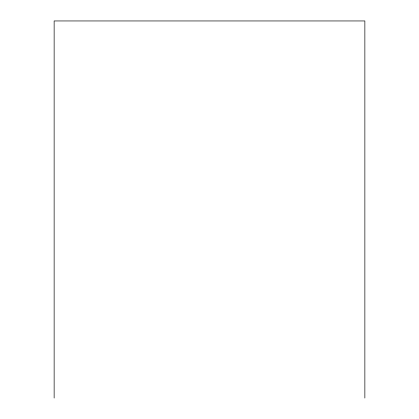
<?xml version="1.0" encoding="UTF-8"?>
<svg xmlns="http://www.w3.org/2000/svg" width="419" height="419" viewBox="0 0 419 419"><rect width="100%" height="100%" fill="white"/><g stroke="black" fill="none" stroke-linecap="round" stroke-linejoin="round"><path stroke-width="0.63" d="M364.86 398.05L364.86 20.95L54.14 20.95L54.14 398.05"/></g></svg>
